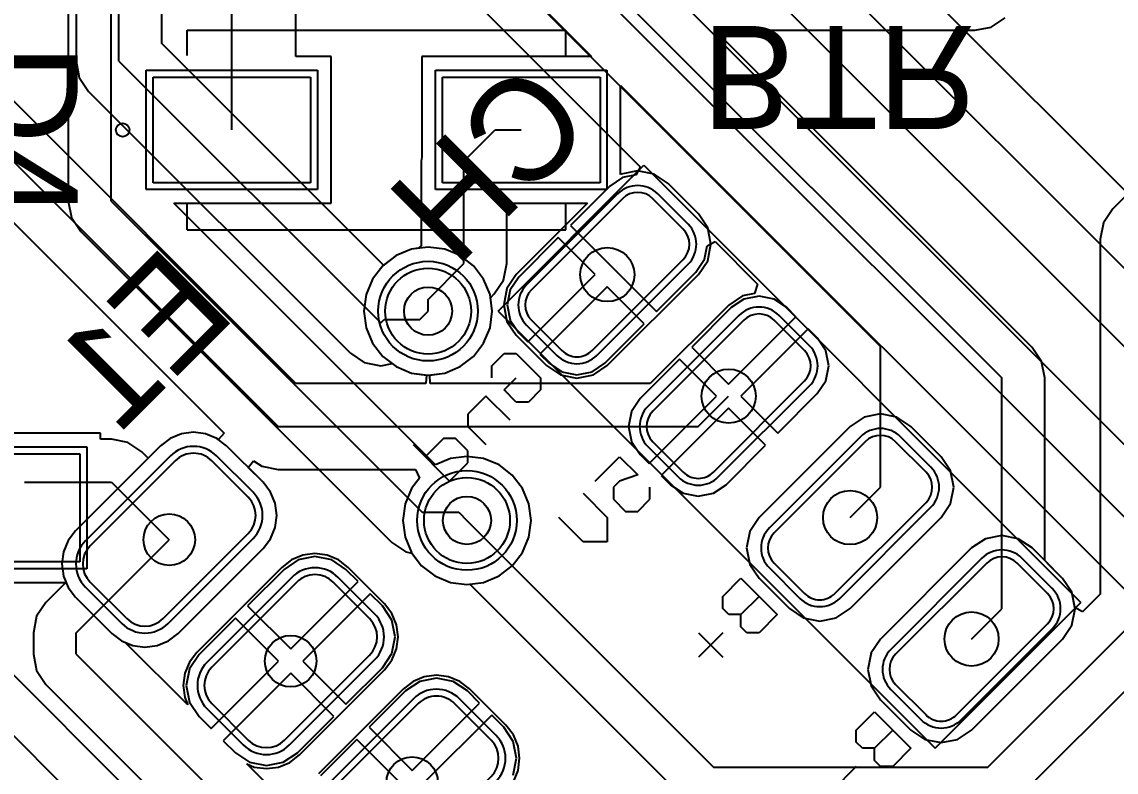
# Model space of a CAD drawing. Header units: millimetres. Extents: x 0 to 2.36, y 0 to 2.36.
# Drawn here: x 0.353 to 0.991, y 0.446 to 0.883 of the extents above; entities that cross this region are included whole.
import ezdxf

# ---------------------------------------------------------------- set-up
doc = ezdxf.new("R2010")
doc.units = ezdxf.units.MM
doc.header["$MEASUREMENT"] = 0
for name, color, linetype in [('BottomLayer', 5, 'Continuous'), ('BottomOverlay', 54, 'Continuous'), ('BottomSolder', 6, 'Continuous'), ('MultiLayer', 9, 'Continuous'), ('PadHoleLayer', 156, 'Continuous'), ('TopLayer', 1, 'Continuous'), ('TopOverlay', 2, 'Continuous'), ('TopPaste', 8, 'Continuous'), ('TopSolder', 216, 'Continuous'), ('ViaHoleLayer', 16, 'Continuous')]:
    doc.layers.add(name, color=color, linetype=linetype)

# ---------------------------------------------------------------- blocks, each defined once
blk = doc.blocks.new('___4_______B_10')
at = {"layer": 'BottomLayer'}
for p, q in [((0.015, 0.05), (-0.015, 0.05)), ((0.115, 0.05), (0.085, 0.05)), ((0.215, 0.05), (0.185, 0.05)), ((0.315, 0.05), (0.285, 0.05)), ((-0.03, 0.035), (-0.03, -0.035)), ((0.03, -0.035), (0.03, 0.035)), ((0.07, 0.035), (0.07, -0.035)), ((0.13, -0.035), (0.13, 0.035)), ((0.17, 0.035), (0.17, -0.035)), ((0.23, -0.035), (0.23, 0.035)), ((0.27, 0.035), (0.27, -0.035)), ((0.33, -0.035), (0.33, 0.035)), ((-0.015, -0.05), (0.015, -0.05)), ((0.085, -0.05), (0.115, -0.05)), ((0.185, -0.05), (0.215, -0.05)), ((0.285, -0.05), (0.315, -0.05))]:
    blk.add_line(p, q, dxfattribs=at)
for centre, start, end in [((-0.015, 0.035), 90, 180), ((0.015, 0.035), 0, 90), ((0.085, 0.035), 90, 180), ((0.115, 0.035), 0, 90), ((0.185, 0.035), 90, 180), ((0.215, 0.035), 0, 90), ((0.285, 0.035), 90, 180), ((0.315, 0.035), 0, 90), ((-0.015, -0.035), 180, 270), ((0.015, -0.035), 270, 0), ((0.085, -0.035), 180, 270), ((0.115, -0.035), 270, 0), ((0.185, -0.035), 180, 270), ((0.215, -0.035), 270, 0), ((0.285, -0.035), 180, 270), ((0.315, -0.035), 270, 0)]:
    blk.add_arc(centre, 0.015, start, end, dxfattribs=at)
at = {"layer": 'BottomSolder'}
for p, q in [((0.015, 0.054), (-0.015, 0.054)), ((0.115, 0.054), (0.085, 0.054)), ((0.215, 0.054), (0.185, 0.054)), ((0.315, 0.054), (0.285, 0.054)), ((-0.034, 0.035), (-0.034, -0.035)), ((0.034, -0.035), (0.034, 0.035)), ((0.066, 0.035), (0.066, -0.035)), ((0.134, -0.035), (0.134, 0.035)), ((0.166, 0.035), (0.166, -0.035)), ((0.234, -0.035), (0.234, 0.035)), ((0.266, 0.035), (0.266, -0.035)), ((0.334, -0.035), (0.334, 0.035)), ((-0.015, -0.054), (0.015, -0.054)), ((0.085, -0.054), (0.115, -0.054)), ((0.185, -0.054), (0.215, -0.054)), ((0.285, -0.054), (0.315, -0.054))]:
    blk.add_line(p, q, dxfattribs=at)
for centre, start, end in [((-0.015, 0.035), 90, 180), ((0.015, 0.035), 0, 90), ((0.085, 0.035), 90, 180), ((0.115, 0.035), 0, 90), ((0.185, 0.035), 90, 180), ((0.215, 0.035), 0, 90), ((0.285, 0.035), 90, 180), ((0.315, 0.035), 0, 90), ((-0.015, -0.035), 180, 270), ((0.015, -0.035), 270, 0), ((0.085, -0.035), 180, 270), ((0.115, -0.035), 270, 0), ((0.185, -0.035), 180, 270), ((0.215, -0.035), 270, 0), ((0.285, -0.035), 180, 270), ((0.315, -0.035), 270, 0)]:
    blk.add_arc(centre, 0.019, start, end, dxfattribs=at)
at = {"layer": 'MultiLayer'}
for p, q in [((0.015, 0.05), (-0.015, 0.05)), ((0.115, 0.05), (0.085, 0.05)), ((0.215, 0.05), (0.185, 0.05)), ((0.315, 0.05), (0.285, 0.05)), ((-0.03, 0.035), (-0.03, -0.035)), ((0.03, -0.035), (0.03, 0.035)), ((0.07, 0.035), (0.07, -0.035)), ((0.13, -0.035), (0.13, 0.035)), ((0.17, 0.035), (0.17, -0.035)), ((0.23, -0.035), (0.23, 0.035)), ((0.27, 0.035), (0.27, -0.035)), ((0.33, -0.035), (0.33, 0.035)), ((-0.015, -0.05), (0.015, -0.05)), ((0.085, -0.05), (0.115, -0.05)), ((0.185, -0.05), (0.215, -0.05)), ((0.285, -0.05), (0.315, -0.05))]:
    blk.add_line(p, q, dxfattribs=at)
for centre, start, end in [((-0.015, 0.035), 90, 180), ((0.015, 0.035), 0, 90), ((0.085, 0.035), 90, 180), ((0.115, 0.035), 0, 90), ((0.185, 0.035), 90, 180), ((0.215, 0.035), 0, 90), ((0.285, 0.035), 90, 180), ((0.315, 0.035), 0, 90), ((-0.015, -0.035), 180, 270), ((0.015, -0.035), 270, 0), ((0.085, -0.035), 180, 270), ((0.115, -0.035), 270, 0), ((0.185, -0.035), 180, 270), ((0.215, -0.035), 270, 0), ((0.285, -0.035), 180, 270), ((0.315, -0.035), 270, 0)]:
    blk.add_arc(centre, 0.015, start, end, dxfattribs=at)
at = {"layer": 'PadHoleLayer'}
for centre in [(0, 0), (0.1, 0), (0.2, 0), (0.3, 0)]:
    blk.add_circle(centre, 0.015, dxfattribs=at)
at = {"layer": 'TopLayer'}
for p, q in [((0.015, 0.05), (-0.015, 0.05)), ((0.115, 0.05), (0.085, 0.05)), ((0.215, 0.05), (0.185, 0.05)), ((0.315, 0.05), (0.285, 0.05)), ((-0.03, 0.035), (-0.03, -0.035)), ((0.03, -0.035), (0.03, 0.035)), ((0.07, 0.035), (0.07, -0.035)), ((0.13, -0.035), (0.13, 0.035)), ((0.17, 0.035), (0.17, -0.035)), ((0.23, -0.035), (0.23, 0.035)), ((0.27, 0.035), (0.27, -0.035)), ((0.33, -0.035), (0.33, 0.035)), ((-0.015, -0.05), (0.015, -0.05)), ((0.085, -0.05), (0.115, -0.05)), ((0.185, -0.05), (0.215, -0.05)), ((0.285, -0.05), (0.315, -0.05))]:
    blk.add_line(p, q, dxfattribs=at)
for centre, start, end in [((-0.015, 0.035), 90, 180), ((0.015, 0.035), 0, 90), ((0.085, 0.035), 90, 180), ((0.115, 0.035), 0, 90), ((0.185, 0.035), 90, 180), ((0.215, 0.035), 0, 90), ((0.285, 0.035), 90, 180), ((0.315, 0.035), 0, 90), ((-0.015, -0.035), 180, 270), ((0.015, -0.035), 270, 0), ((0.085, -0.035), 180, 270), ((0.115, -0.035), 270, 0), ((0.185, -0.035), 180, 270), ((0.215, -0.035), 270, 0), ((0.285, -0.035), 180, 270), ((0.315, -0.035), 270, 0)]:
    blk.add_arc(centre, 0.015, start, end, dxfattribs=at)
at = {"layer": 'TopSolder'}
for p, q in [((0.015, 0.054), (-0.015, 0.054)), ((0.115, 0.054), (0.085, 0.054)), ((0.215, 0.054), (0.185, 0.054)), ((0.315, 0.054), (0.285, 0.054)), ((-0.034, 0.035), (-0.034, -0.035)), ((0.034, -0.035), (0.034, 0.035)), ((0.066, 0.035), (0.066, -0.035)), ((0.134, -0.035), (0.134, 0.035)), ((0.166, 0.035), (0.166, -0.035)), ((0.234, -0.035), (0.234, 0.035)), ((0.266, 0.035), (0.266, -0.035)), ((0.334, -0.035), (0.334, 0.035)), ((-0.015, -0.054), (0.015, -0.054)), ((0.085, -0.054), (0.115, -0.054)), ((0.185, -0.054), (0.215, -0.054)), ((0.285, -0.054), (0.315, -0.054))]:
    blk.add_line(p, q, dxfattribs=at)
for centre, start, end in [((-0.015, 0.035), 90, 180), ((0.015, 0.035), 0, 90), ((0.085, 0.035), 90, 180), ((0.115, 0.035), 0, 90), ((0.185, 0.035), 90, 180), ((0.215, 0.035), 0, 90), ((0.285, 0.035), 90, 180), ((0.315, 0.035), 0, 90), ((-0.015, -0.035), 180, 270), ((0.015, -0.035), 270, 0), ((0.085, -0.035), 180, 270), ((0.115, -0.035), 270, 0), ((0.185, -0.035), 180, 270), ((0.215, -0.035), 270, 0), ((0.285, -0.035), 180, 270), ((0.315, -0.035), 270, 0)]:
    blk.add_arc(centre, 0.019, start, end, dxfattribs=at)
blk = doc.blocks.new('1206_17')
at = {"layer": 'TopLayer'}
for p, q in [((-0.09724, -0.0315), (-0.09724, 0.0315)), ((-0.09724, 0.0315), (-0.0374, 0.0315)), ((-0.0374, 0.0315), (-0.0374, -0.0315)), ((0.0374, -0.0315), (0.0374, 0.0315)), ((0.0374, 0.0315), (0.09724, 0.0315)), ((0.09724, 0.0315), (0.09724, -0.0315)), ((-0.0374, -0.0315), (-0.09724, -0.0315)), ((0.09724, -0.0315), (0.0374, -0.0315))]:
    blk.add_line(p, q, dxfattribs=at)
at = {"layer": 'TopOverlay'}
for p, q in [((0.025, 0.035), (-0.025, 0.035)), ((0.025, -0.035), (-0.025, -0.035))]:
    blk.add_line(p, q, dxfattribs=at)
at = {"layer": 'TopPaste'}
for p, q in [((-0.09724, -0.0315), (-0.09724, 0.0315)), ((-0.09724, 0.0315), (-0.0374, 0.0315)), ((-0.0374, 0.0315), (-0.0374, -0.0315)), ((0.0374, -0.0315), (0.0374, 0.0315)), ((0.0374, 0.0315), (0.09724, 0.0315)), ((0.09724, 0.0315), (0.09724, -0.0315)), ((-0.0374, -0.0315), (-0.09724, -0.0315)), ((0.09724, -0.0315), (0.0374, -0.0315))]:
    blk.add_line(p, q, dxfattribs=at)
at = {"layer": 'TopSolder'}
for p, q in [((-0.10124, -0.0355), (-0.10124, 0.0355)), ((-0.10124, 0.0355), (-0.0334, 0.0355)), ((-0.0334, 0.0355), (-0.0334, -0.0355)), ((0.0334, -0.0355), (0.0334, 0.0355)), ((0.0334, 0.0355), (0.10124, 0.0355)), ((0.10124, 0.0355), (0.10124, -0.0355)), ((-0.0334, -0.0355), (-0.10124, -0.0355)), ((0.10124, -0.0355), (0.0334, -0.0355))]:
    blk.add_line(p, q, dxfattribs=at)
blk = doc.blocks.new('1S_C_______B_19')
at = {"layer": 'BottomLayer'}
for p, q in [((-0.59242, 0.025), (-0.66742, 0.025)), ((-0.67992, 0.0125), (-0.67992, -0.0125)), ((-0.57992, -0.0125), (-0.57992, 0.0125)), ((-0.66742, -0.025), (-0.59242, -0.025)), ((-0.59242, -0.075), (-0.66742, -0.075)), ((-0.67992, -0.0875), (-0.67992, -0.1125)), ((-0.57992, -0.1125), (-0.57992, -0.0875)), ((-0.66742, -0.125), (-0.59242, -0.125)), ((-0.59242, -0.175), (-0.66742, -0.175)), ((-0.67992, -0.1875), (-0.67992, -0.2125)), ((-0.57992, -0.2125), (-0.57992, -0.1875)), ((-0.66742, -0.225), (-0.59242, -0.225)), ((-0.5925, -0.275), (-0.6675, -0.275)), ((-0.68, -0.2875), (-0.68, -0.3125)), ((-0.58, -0.3125), (-0.58, -0.2875)), ((-0.6675, -0.325), (-0.5925, -0.325))]:
    blk.add_line(p, q, dxfattribs=at)
for centre, start, end in [((-0.66742, 0.0125), 90, 180), ((-0.59242, 0.0125), 0, 90), ((-0.66742, -0.0125), 180, 270), ((-0.59242, -0.0125), 270, 0), ((-0.66742, -0.0875), 90, 180), ((-0.59242, -0.0875), 0, 90), ((-0.66742, -0.1125), 180, 270), ((-0.59242, -0.1125), 270, 0), ((-0.66742, -0.1875), 90, 180), ((-0.59242, -0.1875), 0, 90), ((-0.66742, -0.2125), 180, 270), ((-0.59242, -0.2125), 270, 0), ((-0.6675, -0.2875), 90, 180), ((-0.5925, -0.2875), 0, 90), ((-0.6675, -0.3125), 180, 270), ((-0.5925, -0.3125), 270, 0)]:
    blk.add_arc(centre, 0.0125, start, end, dxfattribs=at)
at = {"layer": 'BottomOverlay'}
for p, q in [((-0.69, -0.33), (-0.69, 0.03)), ((-0.57, 0.03), (-0.69, 0.03)), ((-0.57, -0.33), (-0.57, 0.03)), ((-0.56, -0.00999), (-0.56, 0.02)), ((-0.56, 0.02), (-0.545, 0.02)), ((-0.545, 0.02), (-0.54001, 0.015)), ((-0.54001, 0.015), (-0.54001, 0.01)), ((-0.54001, 0.01), (-0.545, 0.005)), ((-0.545, 0.005), (-0.56, 0.005)), ((-0.56, 0.005), (-0.545, 0.005)), ((-0.545, 0.005), (-0.54001, 0.00001)), ((-0.54001, 0.00001), (-0.54001, -0.00499)), ((-0.53001, 0.005), (-0.51002, 0.005)), ((-0.54001, -0.00499), (-0.545, -0.00999)), ((-0.545, -0.00999), (-0.56, -0.00999)), ((-0.56, -0.11999), (-0.56, -0.09)), ((-0.56, -0.09), (-0.545, -0.09)), ((-0.545, -0.09), (-0.54001, -0.095)), ((-0.54001, -0.095), (-0.54001, -0.1)), ((-0.52001, -0.11499), (-0.52001, -0.095)), ((-0.54001, -0.1), (-0.545, -0.105)), ((-0.545, -0.105), (-0.56, -0.105)), ((-0.56, -0.105), (-0.545, -0.105)), ((-0.545, -0.105), (-0.54001, -0.10999)), ((-0.53001, -0.105), (-0.51002, -0.105)), ((-0.54001, -0.10999), (-0.54001, -0.11499)), ((-0.545, -0.11999), (-0.56, -0.11999)), ((-0.54001, -0.11499), (-0.545, -0.11999)), ((-0.555, -0.19), (-0.56, -0.195)), ((-0.545, -0.19), (-0.555, -0.19)), ((-0.54001, -0.195), (-0.545, -0.19)), ((-0.53001, -0.2), (-0.52001, -0.19)), ((-0.52001, -0.19), (-0.51002, -0.2)), ((-0.54001, -0.205), (-0.54001, -0.195)), ((-0.53001, -0.21999), (-0.53001, -0.2)), ((-0.51002, -0.2), (-0.51002, -0.21999)), ((-0.56, -0.21999), (-0.56, -0.205)), ((-0.56, -0.205), (-0.55, -0.20999)), ((-0.55, -0.20999), (-0.545, -0.20999)), ((-0.545, -0.20999), (-0.54001, -0.205)), ((-0.54001, -0.21999), (-0.56, -0.21999)), ((-0.56, -0.285), (-0.555, -0.28)), ((-0.555, -0.28), (-0.545, -0.28)), ((-0.545, -0.28), (-0.54001, -0.285)), ((-0.53001, -0.28), (-0.53001, -0.29999)), ((-0.51002, -0.295), (-0.51002, -0.28)), ((-0.49502, -0.28), (-0.50002, -0.285)), ((-0.48003, -0.28), (-0.49502, -0.28)), ((-0.48003, -0.30999), (-0.48003, -0.28)), ((-0.56, -0.30499), (-0.56, -0.285)), ((-0.54001, -0.285), (-0.54001, -0.295)), ((-0.50002, -0.285), (-0.50002, -0.295)), ((-0.54001, -0.295), (-0.55, -0.295)), ((-0.51501, -0.29999), (-0.51002, -0.295)), ((-0.50002, -0.295), (-0.49502, -0.29999)), ((-0.555, -0.30999), (-0.56, -0.30499)), ((-0.54001, -0.30499), (-0.545, -0.30999)), ((-0.53001, -0.29999), (-0.51501, -0.29999)), ((-0.49502, -0.29999), (-0.48003, -0.29999)), ((-0.545, -0.30999), (-0.555, -0.30999)), ((-0.57, -0.33), (-0.69, -0.33))]:
    blk.add_line(p, q, dxfattribs=at)
at = {"layer": 'BottomSolder'}
for p, q in [((-0.59242, 0.029), (-0.66742, 0.029)), ((-0.68392, 0.0125), (-0.68392, -0.0125)), ((-0.57592, -0.0125), (-0.57592, 0.0125)), ((-0.66742, -0.029), (-0.59242, -0.029)), ((-0.59242, -0.071), (-0.66742, -0.071)), ((-0.68392, -0.0875), (-0.68392, -0.1125)), ((-0.57592, -0.1125), (-0.57592, -0.0875)), ((-0.66742, -0.129), (-0.59242, -0.129)), ((-0.59242, -0.171), (-0.66742, -0.171)), ((-0.68392, -0.1875), (-0.68392, -0.2125)), ((-0.57592, -0.2125), (-0.57592, -0.1875)), ((-0.66742, -0.229), (-0.59242, -0.229)), ((-0.5925, -0.271), (-0.6675, -0.271)), ((-0.684, -0.2875), (-0.684, -0.3125)), ((-0.576, -0.3125), (-0.576, -0.2875)), ((-0.6675, -0.329), (-0.5925, -0.329))]:
    blk.add_line(p, q, dxfattribs=at)
for centre, start, end in [((-0.66742, 0.0125), 90, 180), ((-0.59242, 0.0125), 0, 90), ((-0.66742, -0.0125), 180, 270), ((-0.59242, -0.0125), 270, 0), ((-0.66742, -0.0875), 90, 180), ((-0.59242, -0.0875), 0, 90), ((-0.66742, -0.1125), 180, 270), ((-0.59242, -0.1125), 270, 0), ((-0.66742, -0.1875), 90, 180), ((-0.59242, -0.1875), 0, 90), ((-0.66742, -0.2125), 180, 270), ((-0.59242, -0.2125), 270, 0), ((-0.6675, -0.2875), 90, 180), ((-0.5925, -0.2875), 0, 90), ((-0.6675, -0.3125), 180, 270), ((-0.5925, -0.3125), 270, 0)]:
    blk.add_arc(centre, 0.0165, start, end, dxfattribs=at)
at = {"layer": 'MultiLayer'}
for p, q in [((-0.59242, 0.025), (-0.66742, 0.025)), ((-0.67992, 0.0125), (-0.67992, -0.0125)), ((-0.57992, -0.0125), (-0.57992, 0.0125)), ((-0.66742, -0.025), (-0.59242, -0.025)), ((-0.59242, -0.075), (-0.66742, -0.075)), ((-0.67992, -0.0875), (-0.67992, -0.1125)), ((-0.57992, -0.1125), (-0.57992, -0.0875)), ((-0.66742, -0.125), (-0.59242, -0.125)), ((-0.59242, -0.175), (-0.66742, -0.175)), ((-0.67992, -0.1875), (-0.67992, -0.2125)), ((-0.57992, -0.2125), (-0.57992, -0.1875)), ((-0.66742, -0.225), (-0.59242, -0.225)), ((-0.5925, -0.275), (-0.6675, -0.275)), ((-0.68, -0.2875), (-0.68, -0.3125)), ((-0.58, -0.3125), (-0.58, -0.2875)), ((-0.6675, -0.325), (-0.5925, -0.325))]:
    blk.add_line(p, q, dxfattribs=at)
for centre, start, end in [((-0.66742, 0.0125), 90, 180), ((-0.59242, 0.0125), 0, 90), ((-0.66742, -0.0125), 180, 270), ((-0.59242, -0.0125), 270, 0), ((-0.66742, -0.0875), 90, 180), ((-0.59242, -0.0875), 0, 90), ((-0.66742, -0.1125), 180, 270), ((-0.59242, -0.1125), 270, 0), ((-0.66742, -0.1875), 90, 180), ((-0.59242, -0.1875), 0, 90), ((-0.66742, -0.2125), 180, 270), ((-0.59242, -0.2125), 270, 0), ((-0.6675, -0.2875), 90, 180), ((-0.5925, -0.2875), 0, 90), ((-0.6675, -0.3125), 180, 270), ((-0.5925, -0.3125), 270, 0)]:
    blk.add_arc(centre, 0.0125, start, end, dxfattribs=at)
at = {"layer": 'PadHoleLayer'}
for centre in [(-0.62992, 0), (-0.62992, -0.1), (-0.62992, -0.2), (-0.63, -0.3)]:
    blk.add_circle(centre, 0.01575, dxfattribs=at)
at = {"layer": 'TopLayer'}
for p, q in [((-0.59242, 0.025), (-0.66742, 0.025)), ((-0.67992, 0.0125), (-0.67992, -0.0125)), ((-0.57992, -0.0125), (-0.57992, 0.0125)), ((-0.66742, -0.025), (-0.59242, -0.025)), ((-0.59242, -0.075), (-0.66742, -0.075)), ((-0.67992, -0.0875), (-0.67992, -0.1125)), ((-0.57992, -0.1125), (-0.57992, -0.0875)), ((-0.66742, -0.125), (-0.59242, -0.125)), ((-0.59242, -0.175), (-0.66742, -0.175)), ((-0.67992, -0.1875), (-0.67992, -0.2125)), ((-0.57992, -0.2125), (-0.57992, -0.1875)), ((-0.66742, -0.225), (-0.59242, -0.225)), ((-0.5925, -0.275), (-0.6675, -0.275)), ((-0.68, -0.2875), (-0.68, -0.3125)), ((-0.58, -0.3125), (-0.58, -0.2875)), ((-0.6675, -0.325), (-0.5925, -0.325))]:
    blk.add_line(p, q, dxfattribs=at)
for centre, start, end in [((-0.66742, 0.0125), 90, 180), ((-0.59242, 0.0125), 0, 90), ((-0.66742, -0.0125), 180, 270), ((-0.59242, -0.0125), 270, 0), ((-0.66742, -0.0875), 90, 180), ((-0.59242, -0.0875), 0, 90), ((-0.66742, -0.1125), 180, 270), ((-0.59242, -0.1125), 270, 0), ((-0.66742, -0.1875), 90, 180), ((-0.59242, -0.1875), 0, 90), ((-0.66742, -0.2125), 180, 270), ((-0.59242, -0.2125), 270, 0), ((-0.6675, -0.2875), 90, 180), ((-0.5925, -0.2875), 0, 90), ((-0.6675, -0.3125), 180, 270), ((-0.5925, -0.3125), 270, 0)]:
    blk.add_arc(centre, 0.0125, start, end, dxfattribs=at)
at = {"layer": 'TopSolder'}
for p, q in [((-0.59242, 0.029), (-0.66742, 0.029)), ((-0.68392, 0.0125), (-0.68392, -0.0125)), ((-0.57592, -0.0125), (-0.57592, 0.0125)), ((-0.66742, -0.029), (-0.59242, -0.029)), ((-0.59242, -0.071), (-0.66742, -0.071)), ((-0.68392, -0.0875), (-0.68392, -0.1125)), ((-0.57592, -0.1125), (-0.57592, -0.0875)), ((-0.66742, -0.129), (-0.59242, -0.129)), ((-0.59242, -0.171), (-0.66742, -0.171)), ((-0.68392, -0.1875), (-0.68392, -0.2125)), ((-0.57592, -0.2125), (-0.57592, -0.1875)), ((-0.66742, -0.229), (-0.59242, -0.229)), ((-0.5925, -0.271), (-0.6675, -0.271)), ((-0.684, -0.2875), (-0.684, -0.3125)), ((-0.576, -0.3125), (-0.576, -0.2875)), ((-0.6675, -0.329), (-0.5925, -0.329))]:
    blk.add_line(p, q, dxfattribs=at)
for centre, start, end in [((-0.66742, 0.0125), 90, 180), ((-0.59242, 0.0125), 0, 90), ((-0.66742, -0.0125), 180, 270), ((-0.59242, -0.0125), 270, 0), ((-0.66742, -0.0875), 90, 180), ((-0.59242, -0.0875), 0, 90), ((-0.66742, -0.1125), 180, 270), ((-0.59242, -0.1125), 270, 0), ((-0.66742, -0.1875), 90, 180), ((-0.59242, -0.1875), 0, 90), ((-0.66742, -0.2125), 180, 270), ((-0.59242, -0.2125), 270, 0), ((-0.6675, -0.2875), 90, 180), ((-0.5925, -0.2875), 0, 90), ((-0.6675, -0.3125), 180, 270), ((-0.5925, -0.3125), 270, 0)]:
    blk.add_arc(centre, 0.0165, start, end, dxfattribs=at)
blk = doc.blocks.new('1N4007_33')
at = {"layer": 'TopLayer'}
for p, q in [((-0.03071, 0.03839), (-0.03071, 0.13012)), ((-0.03071, 0.13012), (0.03071, 0.13012)), ((0.03071, 0.13012), (0.03071, 0.03839)), ((0.03071, 0.03839), (-0.03071, 0.03839)), ((-0.03071, -0.13012), (-0.03071, -0.03839)), ((-0.03071, -0.03839), (0.03071, -0.03839)), ((0.03071, -0.03839), (0.03071, -0.13012)), ((0.03071, -0.13012), (-0.03071, -0.13012))]:
    blk.add_line(p, q, dxfattribs=at)
at = {"layer": 'TopOverlay'}
for p, q in [((-0.04331, 0.11024), (-0.05807, 0.11024)), ((-0.05807, -0.11024), (-0.05807, 0.11024)), ((0.05807, 0.11024), (0.04331, 0.11024)), ((0.05807, -0.11024), (0.05807, 0.11024)), ((-0.04331, -0.11024), (-0.05807, -0.11024)), ((0.05807, -0.11024), (0.04331, -0.11024))]:
    blk.add_line(p, q, dxfattribs=at)
blk.add_circle((0, -0.14783), 0.00394, dxfattribs=at)
at = {"layer": 'TopPaste'}
for p, q in [((-0.03071, 0.03839), (-0.03071, 0.13012)), ((-0.03071, 0.13012), (0.03071, 0.13012)), ((0.03071, 0.13012), (0.03071, 0.03839)), ((0.03071, 0.03839), (-0.03071, 0.03839)), ((-0.03071, -0.13012), (-0.03071, -0.03839)), ((-0.03071, -0.03839), (0.03071, -0.03839)), ((0.03071, -0.03839), (0.03071, -0.13012)), ((0.03071, -0.13012), (-0.03071, -0.13012))]:
    blk.add_line(p, q, dxfattribs=at)
at = {"layer": 'TopSolder'}
for p, q in [((-0.03471, 0.03439), (-0.03471, 0.13412)), ((-0.03471, 0.13412), (0.03471, 0.13412)), ((0.03471, 0.13412), (0.03471, 0.03439)), ((0.03471, 0.03439), (-0.03471, 0.03439)), ((-0.03471, -0.13412), (-0.03471, -0.03439)), ((-0.03471, -0.03439), (0.03471, -0.03439)), ((0.03471, -0.03439), (0.03471, -0.13412)), ((0.03471, -0.13412), (-0.03471, -0.13412))]:
    blk.add_line(p, q, dxfattribs=at)

msp = doc.modelspace()

# ---------------------------------------------------------------- linework, layer by layer
at = {"layer": 'BottomLayer'}
for p, q in [((0.38502, 1.532), (0.38502, 0.86)), ((0.41, 0.86), (0.41, 1.532)), ((0.43498, 0.87035), (0.43498, 1.36234)), ((0.643, 0.95667), (0.9241, 0.67558)), ((0.5975, 0.94985), (0.85339, 0.69396)), ((0.57984, 0.93218), (0.71355, 0.79847)), ((0.24, 0.91), (0.50268, 0.64732)), ((0.51302, 0.6723), (0.27709, 0.90824)), ((0.9083, 0.87802), (0.91786, 0.87992)), ((0.91786, 0.87992), (0.92596, 0.88534)), ((0.24176, 0.87291), (0.47118, 0.64349)), ((0.7616, 0.8734), (0.76351, 0.87802)), ((0.94176, 0.69324), (0.7616, 0.8734)), ((0.76351, 0.87802), (0.9083, 0.87802)), ((0.56408, 0.74125), (0.43498, 0.87035)), ((1.07677, 0.8621), (0.98867, 0.774)), ((0.38502, 0.86), (0.38692, 0.85044)), ((0.41, 0.86), (0.56239, 0.70761)), ((0.38692, 0.85044), (0.39234, 0.84234)), ((0.39234, 0.84234), (0.54473, 0.68994)), ((0.71355, 0.79847), (0.71108, 0.79387)), ((0.70324, 0.79232), (0.6958, 0.78734)), ((0.71108, 0.79387), (0.70324, 0.79232)), ((0.6958, 0.78734), (0.67282, 0.76436)), ((0.98867, 0.774), (0.98325, 0.76589)), ((0.98325, 0.76589), (0.98135, 0.75633)), ((0.67282, 0.76436), (0.69788, 0.7393)), ((0.59, 0.75182), (0.58034, 0.75055)), ((0.59966, 0.75055), (0.59, 0.75182)), ((0.66575, 0.75729), (0.64277, 0.73431)), ((0.68727, 0.73577), (0.66575, 0.75729)), ((0.75089, 0.74467), (0.75245, 0.7525)), ((0.75245, 0.7525), (0.75705, 0.75497)), ((0.75705, 0.75497), (0.7818, 0.73022)), ((0.98135, 0.75633), (0.98135, 0.54968)), ((0.57134, 0.74682), (0.56408, 0.74125)), ((0.58034, 0.75055), (0.57134, 0.74682)), ((0.60866, 0.74682), (0.59966, 0.75055)), ((0.61639, 0.74089), (0.60866, 0.74682)), ((0.62232, 0.73316), (0.61639, 0.74089)), ((0.69788, 0.7393), (0.72294, 0.71424)), ((0.74592, 0.73722), (0.75089, 0.74467)), ((0.62605, 0.72416), (0.62232, 0.73316)), ((0.64277, 0.73431), (0.6378, 0.72687)), ((0.64807, 0.69656), (0.68727, 0.73577)), ((0.72294, 0.71424), (0.74592, 0.73722)), ((0.6378, 0.72687), (0.63605, 0.71809)), ((0.69435, 0.7287), (0.65514, 0.68949)), ((0.71587, 0.70717), (0.69435, 0.7287)), ((0.7818, 0.73022), (0.78012, 0.72483)), ((0.62732, 0.7145), (0.62605, 0.72416)), ((0.77312, 0.72343), (0.76501, 0.71802)), ((0.78012, 0.72483), (0.77312, 0.72343)), ((0.58522, 0.70972), (0.59, 0.7145)), ((0.62605, 0.70484), (0.62732, 0.7145)), ((0.63605, 0.71809), (0.6378, 0.70931)), ((0.76501, 0.71802), (0.7193, 0.6723)), ((0.56239, 0.70761), (0.56451, 0.70972)), ((0.56451, 0.70972), (0.58522, 0.70972)), ((0.6378, 0.70931), (0.64277, 0.70187)), ((0.62232, 0.69584), (0.62605, 0.70484)), ((0.64277, 0.70187), (0.64807, 0.69656)), ((0.69289, 0.68419), (0.71587, 0.70717)), ((0.61639, 0.68811), (0.62232, 0.69584)), ((0.54473, 0.68994), (0.55284, 0.68453)), ((0.60866, 0.68218), (0.61639, 0.68811)), ((0.65514, 0.68949), (0.66045, 0.68419)), ((0.85339, 0.61197), (0.85339, 0.69396)), ((0.94718, 0.68513), (0.94176, 0.69324)), ((0.55284, 0.68453), (0.56239, 0.68263)), ((0.56239, 0.68263), (0.56904, 0.68395)), ((0.56904, 0.68395), (0.57134, 0.68218)), ((0.57134, 0.68218), (0.58034, 0.67845)), ((0.59966, 0.67845), (0.60866, 0.68218)), ((0.66045, 0.68419), (0.66789, 0.67922)), ((0.68545, 0.67922), (0.69289, 0.68419)), ((0.94908, 0.67558), (0.94718, 0.68513)), ((0.58034, 0.67845), (0.58618, 0.67768)), ((0.58618, 0.67768), (0.58908, 0.6773)), ((0.58908, 0.6773), (0.58875, 0.6723)), ((0.59092, 0.6773), (0.59382, 0.67768)), ((0.59125, 0.6723), (0.59092, 0.6773)), ((0.59382, 0.67768), (0.59966, 0.67845)), ((0.66789, 0.67922), (0.67667, 0.67747)), ((0.67667, 0.67747), (0.68545, 0.67922)), ((0.9241, 0.54126), (0.9241, 0.67558)), ((0.94908, 0.56928), (0.94908, 0.67558)), ((0.58875, 0.6723), (0.51302, 0.6723)), ((0.7193, 0.6723), (0.59125, 0.6723)), ((0.74732, 0.64732), (0.765, 0.665)), ((0.45343, 0.64401), (0.44638, 0.64308)), ((0.46048, 0.64308), (0.45343, 0.64401)), ((0.47118, 0.64349), (0.46788, 0.63973)), ((0.50268, 0.64732), (0.74732, 0.64732)), ((0.43981, 0.64036), (0.43417, 0.63603)), ((0.44638, 0.64308), (0.43981, 0.64036)), ((0.46705, 0.64036), (0.46048, 0.64308)), ((0.46788, 0.63973), (0.46705, 0.64036)), ((0.43417, 0.63603), (0.38468, 0.58654)), ((0.4852, 0.62352), (0.48839, 0.6274)), ((0.48839, 0.6274), (0.49312, 0.62424)), ((0.4939, 0.61482), (0.4852, 0.62352)), ((0.49312, 0.62424), (0.50268, 0.62234)), ((0.50268, 0.62234), (0.58276, 0.62234)), ((0.58276, 0.62234), (0.58495, 0.61734)), ((0.49823, 0.60918), (0.4939, 0.61482)), ((0.58495, 0.61734), (0.58031, 0.61129)), ((0.83571, 0.59429), (0.85339, 0.61197)), ((0.50095, 0.60261), (0.49823, 0.60918)), ((0.58031, 0.61129), (0.57658, 0.60229)), ((0.50188, 0.59556), (0.50095, 0.60261)), ((0.57658, 0.60229), (0.57531, 0.59263)), ((0.50095, 0.58852), (0.50188, 0.59556)), ((0.57531, 0.59263), (0.57658, 0.58297)), ((0.61263, 0.59263), (0.75626, 0.449)), ((0.38468, 0.58654), (0.38035, 0.5809)), ((0.49823, 0.58195), (0.50095, 0.58852)), ((0.38035, 0.5809), (0.37763, 0.57433)), ((0.4939, 0.57631), (0.49823, 0.58195)), ((0.57658, 0.58297), (0.58031, 0.57397)), ((0.37763, 0.57433), (0.3767, 0.56728)), ((0.4444, 0.52681), (0.4939, 0.57631)), ((0.58031, 0.57397), (0.58624, 0.56624)), ((0.3767, 0.56728), (0.37763, 0.56023)), ((0.51439, 0.56962), (0.50612, 0.56409)), ((0.52414, 0.57156), (0.51439, 0.56962)), ((0.5339, 0.56962), (0.52414, 0.57156)), ((0.54217, 0.56409), (0.5339, 0.56962)), ((0.95944, 0.55892), (0.94908, 0.56928)), ((0.50612, 0.56409), (0.4849, 0.54288)), ((0.54924, 0.55702), (0.54217, 0.56409)), ((0.58624, 0.56624), (0.59397, 0.56031)), ((0.37763, 0.56023), (0.38035, 0.55366)), ((0.51, 0.51778), (0.54924, 0.55702)), ((0.59397, 0.56031), (0.60297, 0.55658)), ((0.60297, 0.55658), (0.61263, 0.55531)), ((0.61263, 0.55531), (0.61439, 0.55554)), ((0.61439, 0.55554), (0.73859, 0.43134)), ((0.96486, 0.55082), (0.95944, 0.55892)), ((0.38035, 0.55366), (0.38468, 0.54802)), ((0.38468, 0.54802), (0.40589, 0.52681)), ((0.55631, 0.54995), (0.51707, 0.51071)), ((0.56338, 0.54288), (0.55631, 0.54995)), ((0.96661, 0.54201), (0.96486, 0.55082)), ((0.98135, 0.54968), (0.9711, 0.53943)), ((0.4849, 0.54288), (0.51, 0.51778)), ((0.5689, 0.53461), (0.56338, 0.54288)), ((0.9711, 0.53943), (0.96661, 0.54201)), ((0.47783, 0.53581), (0.45662, 0.51459)), ((0.50293, 0.51071), (0.47783, 0.53581)), ((0.90642, 0.52358), (0.9241, 0.54126)), ((0.916, 0.449), (1.00633, 0.53933)), ((0.57085, 0.52485), (0.5689, 0.53461)), ((0.40589, 0.52681), (0.41153, 0.52248)), ((0.41153, 0.52248), (0.4181, 0.51976)), ((0.4322, 0.51976), (0.43876, 0.52248)), ((0.43876, 0.52248), (0.4444, 0.52681)), ((0.5689, 0.5151), (0.57085, 0.52485)), ((0.4181, 0.51976), (0.42515, 0.51883)), ((0.42515, 0.51883), (0.4322, 0.51976)), ((0.93366, 0.43134), (1.024, 0.52167)), ((0.45662, 0.51459), (0.4511, 0.50632)), ((0.46369, 0.47147), (0.50293, 0.51071)), ((0.51707, 0.51071), (0.54217, 0.48562)), ((0.56338, 0.50683), (0.5689, 0.5151)), ((0.4511, 0.50632), (0.44915, 0.49657)), ((0.51, 0.50364), (0.47076, 0.4644)), ((0.53509, 0.47854), (0.51, 0.50364)), ((0.54217, 0.48562), (0.56338, 0.50683)), ((0.5851, 0.4989), (0.57683, 0.49338)), ((0.59485, 0.50085), (0.5851, 0.4989)), ((0.60461, 0.4989), (0.59485, 0.50085)), ((0.61288, 0.49338), (0.60461, 0.4989)), ((0.44915, 0.49657), (0.4511, 0.48681)), ((0.57683, 0.49338), (0.55562, 0.47217)), ((0.61995, 0.48631), (0.61288, 0.49338)), ((0.4511, 0.48681), (0.45662, 0.47854)), ((0.58071, 0.44707), (0.61995, 0.48631)), ((0.45662, 0.47854), (0.46369, 0.47147)), ((0.51388, 0.45733), (0.53509, 0.47854)), ((0.62702, 0.47924), (0.58778, 0.44)), ((0.63409, 0.47217), (0.62702, 0.47924)), ((0.55562, 0.47217), (0.58071, 0.44707)), ((0.63962, 0.4639), (0.63409, 0.47217)), ((0.54854, 0.4651), (0.52733, 0.44388)), ((0.57364, 0.44), (0.54854, 0.4651)), ((0.47076, 0.4644), (0.47783, 0.45733)), ((0.64156, 0.45414), (0.63962, 0.4639)), ((0.47783, 0.45733), (0.4861, 0.45181)), ((0.50561, 0.45181), (0.51388, 0.45733)), ((0.63962, 0.44439), (0.64156, 0.45414)), ((0.4861, 0.45181), (0.49586, 0.44987)), ((0.49586, 0.44987), (0.50561, 0.45181)), ((0.75626, 0.449), (0.916, 0.449))]:
    msp.add_line(p, q, dxfattribs=at)
for centre in [(0.59, 0.7145), (0.61263, 0.59263)]:
    msp.add_circle(centre, 0.025, dxfattribs=at)
at = {"layer": 'BottomSolder'}
for centre in [(0.59, 0.7145), (0.61263, 0.59263)]:
    msp.add_circle(centre, 0.029, dxfattribs=at)
at = {"layer": 'TopLayer'}
for p, q in [((0.3804, 1.3727), (0.3804, 0.77862)), ((0.40538, 0.77862), (0.40538, 1.3727)), ((0.47575, 0.82), (0.47575, 0.98)), ((0.778, 0.95675), (1.06475, 0.67)), ((1.07811, 0.70228), (0.82239, 0.958)), ((0.51307, 0.86271), (0.51307, 0.93729)), ((1.07986, 0.55222), (0.69729, 0.93479)), ((0.75518, 0.93392), (1.04192, 0.64718)), ((0.66754, 0.92246), (1.12, 0.47)), ((0.6465, 0.90142), (0.68521, 0.86271)), ((0.53361, 0.86271), (0.51307, 0.86271)), ((0.53361, 0.77729), (0.53361, 0.86271)), ((0.68521, 0.86271), (0.58639, 0.86271)), ((0.58639, 0.86271), (0.58639, 0.8042)), ((0.70212, 0.79397), (0.70212, 0.8458)), ((0.70212, 0.8458), (1.07599, 0.47193)), ((0.61089, 0.80179), (0.62909, 0.82)), ((0.62909, 0.82), (0.64425, 0.82)), ((0.58639, 0.8042), (0.58591, 0.80179)), ((0.58591, 0.80179), (0.58591, 0.7525)), ((0.61089, 0.74215), (0.61089, 0.80179)), ((0.70246, 0.7942), (0.70212, 0.79397)), ((0.71202, 0.7961), (0.70246, 0.7942)), ((0.72158, 0.7942), (0.71202, 0.7961)), ((0.72969, 0.78879), (0.72158, 0.7942)), ((0.74736, 0.77111), (0.72969, 0.78879)), ((0.3804, 0.77862), (0.3823, 0.76906)), ((0.40538, 0.77862), (0.58659, 0.59741)), ((0.59426, 0.62507), (0.44204, 0.77729)), ((0.44204, 0.77729), (0.53361, 0.77729)), ((0.63587, 0.74215), (0.63587, 0.77729)), ((0.63587, 0.77729), (0.68287, 0.77729)), ((0.68287, 0.77729), (0.64133, 0.73575)), ((0.75278, 0.763), (0.74736, 0.77111)), ((0.3823, 0.76906), (0.38772, 0.76095)), ((0.38772, 0.76095), (0.56892, 0.57975)), ((0.75468, 0.75344), (0.75278, 0.763)), ((0.58591, 0.7525), (0.5845, 0.7511)), ((0.75278, 0.74388), (0.75468, 0.75344)), ((0.57134, 0.74682), (0.56361, 0.74089)), ((0.58034, 0.75055), (0.57134, 0.74682)), ((0.5845, 0.7511), (0.58034, 0.75055)), ((0.56361, 0.74089), (0.55768, 0.73316)), ((0.59, 0.72126), (0.61089, 0.74215)), ((0.63396, 0.73259), (0.63587, 0.74215)), ((0.74736, 0.73578), (0.75278, 0.74388)), ((0.55768, 0.73316), (0.55395, 0.72416)), ((0.64133, 0.73575), (0.63591, 0.72765)), ((0.69433, 0.68275), (0.74736, 0.73578)), ((0.62855, 0.72449), (0.63396, 0.73259)), ((0.63591, 0.72765), (0.63401, 0.71809)), ((0.55395, 0.72416), (0.55268, 0.7145)), ((0.59, 0.7145), (0.59, 0.72126)), ((0.6263, 0.72224), (0.62855, 0.72449)), ((0.62732, 0.7145), (0.6263, 0.72224)), ((0.7739, 0.72155), (0.76646, 0.71658)), ((0.78268, 0.7233), (0.7739, 0.72155)), ((0.79146, 0.72155), (0.78268, 0.7233)), ((0.7989, 0.71658), (0.79146, 0.72155)), ((0.55268, 0.7145), (0.55395, 0.70484)), ((0.62605, 0.70484), (0.62732, 0.7145)), ((0.63401, 0.71809), (0.63591, 0.70853)), ((0.76646, 0.71658), (0.74348, 0.6936)), ((0.8042, 0.71127), (0.7989, 0.71658)), ((0.63591, 0.70853), (0.64133, 0.70043)), ((0.765, 0.67207), (0.8042, 0.71127)), ((0.55395, 0.70484), (0.55768, 0.69584)), ((0.62232, 0.69584), (0.62605, 0.70484)), ((0.81127, 0.7042), (0.77207, 0.665)), ((0.81658, 0.6989), (0.81127, 0.7042)), ((0.55768, 0.69584), (0.56361, 0.68811)), ((0.61639, 0.68811), (0.62232, 0.69584)), ((0.64133, 0.70043), (0.659, 0.68275)), ((0.82155, 0.69146), (0.81658, 0.6989)), ((0.56361, 0.68811), (0.57134, 0.68218)), ((0.60866, 0.68218), (0.61639, 0.68811)), ((0.74348, 0.6936), (0.765, 0.67207)), ((0.8233, 0.68268), (0.82155, 0.69146)), ((0.57134, 0.68218), (0.58034, 0.67845)), ((0.59966, 0.67845), (0.60866, 0.68218)), ((0.659, 0.68275), (0.66711, 0.67733)), ((0.68623, 0.67733), (0.69433, 0.68275)), ((0.7364, 0.68652), (0.71342, 0.66354)), ((0.75793, 0.665), (0.7364, 0.68652)), ((0.82155, 0.6739), (0.8233, 0.68268)), ((0.58034, 0.67845), (0.59, 0.67718)), ((0.59, 0.67718), (0.59966, 0.67845)), ((0.66711, 0.67733), (0.67667, 0.67543)), ((0.67667, 0.67543), (0.68623, 0.67733)), ((0.81658, 0.66646), (0.82155, 0.6739)), ((0.71342, 0.66354), (0.70845, 0.6561)), ((0.71873, 0.6258), (0.75793, 0.665)), ((0.77207, 0.665), (0.7936, 0.64348)), ((0.7936, 0.64348), (0.81658, 0.66646)), ((0.765, 0.65793), (0.7258, 0.61873)), ((0.78652, 0.6364), (0.765, 0.65793)), ((0.70845, 0.6561), (0.7067, 0.64732)), ((0.84383, 0.65272), (0.83572, 0.64731)), ((0.85339, 0.65462), (0.84383, 0.65272)), ((0.86295, 0.65272), (0.85339, 0.65462)), ((0.87105, 0.64731), (0.86295, 0.65272)), ((0.39924, 0.6435), (0.3154, 0.6435)), ((0.39924, 0.63998), (0.39924, 0.6435)), ((0.45343, 0.64401), (0.44638, 0.64308)), ((0.46048, 0.64308), (0.45343, 0.64401)), ((0.7067, 0.64732), (0.70845, 0.63854)), ((0.83572, 0.64731), (0.78269, 0.59428)), ((0.88873, 0.62963), (0.87105, 0.64731)), ((0.40571, 0.63998), (0.39924, 0.63998)), ((0.41527, 0.63808), (0.40571, 0.63998)), ((0.42337, 0.63266), (0.41527, 0.63808)), ((0.43981, 0.64036), (0.43417, 0.63603)), ((0.44638, 0.64308), (0.43981, 0.64036)), ((0.46705, 0.64036), (0.46048, 0.64308)), ((0.47269, 0.63603), (0.46705, 0.64036)), ((0.70845, 0.63854), (0.71342, 0.6311)), ((0.42709, 0.62895), (0.42337, 0.63266)), ((0.43417, 0.63603), (0.42709, 0.62895)), ((0.4939, 0.61482), (0.47269, 0.63603)), ((0.71342, 0.6311), (0.71873, 0.6258)), ((0.76354, 0.61342), (0.78652, 0.6364)), ((0.60297, 0.62868), (0.59426, 0.62507)), ((0.61263, 0.62995), (0.60297, 0.62868)), ((0.62229, 0.62868), (0.61263, 0.62995)), ((0.63129, 0.62495), (0.62229, 0.62868)), ((0.63902, 0.61902), (0.63129, 0.62495)), ((0.89414, 0.62153), (0.88873, 0.62963)), ((0.64495, 0.61129), (0.63902, 0.61902)), ((0.7258, 0.61873), (0.7311, 0.61342)), ((0.89605, 0.61197), (0.89414, 0.62153)), ((0.355, 0.615), (0.40571, 0.615)), ((0.40571, 0.615), (0.43929, 0.58142)), ((0.49823, 0.60918), (0.4939, 0.61482)), ((0.7311, 0.61342), (0.73854, 0.60845)), ((0.7561, 0.60845), (0.76354, 0.61342)), ((0.89414, 0.60241), (0.89605, 0.61197)), ((0.50095, 0.60261), (0.49823, 0.60918)), ((0.64868, 0.60229), (0.64495, 0.61129)), ((0.73854, 0.60845), (0.74732, 0.6067)), ((0.74732, 0.6067), (0.7561, 0.60845)), ((0.50188, 0.59556), (0.50095, 0.60261)), ((0.64995, 0.59263), (0.64868, 0.60229)), ((0.88873, 0.5943), (0.89414, 0.60241)), ((0.50095, 0.58852), (0.50188, 0.59556)), ((0.58659, 0.59741), (0.60785, 0.59741)), ((0.60785, 0.59741), (0.61263, 0.59263)), ((0.64868, 0.58297), (0.64995, 0.59263)), ((0.78269, 0.59428), (0.77728, 0.58617)), ((0.8357, 0.54127), (0.88873, 0.5943)), ((0.49823, 0.58195), (0.50095, 0.58852)), ((0.77728, 0.58617), (0.77538, 0.57661)), ((0.38515, 0.52728), (0.43929, 0.58142)), ((0.43929, 0.58142), (0.43929, 0.58142)), ((0.4939, 0.57631), (0.49823, 0.58195)), ((0.64495, 0.57397), (0.64868, 0.58297)), ((0.91454, 0.58201), (0.90644, 0.5766)), ((0.9241, 0.58391), (0.91454, 0.58201)), ((0.93366, 0.58201), (0.9241, 0.58391)), ((0.94176, 0.5766), (0.93366, 0.58201)), ((0.4444, 0.52681), (0.4939, 0.57631)), ((0.56892, 0.57975), (0.57703, 0.57433)), ((0.57703, 0.57433), (0.58057, 0.57363)), ((0.58057, 0.57363), (0.58624, 0.56624)), ((0.63902, 0.56624), (0.64495, 0.57397)), ((0.77538, 0.57661), (0.77728, 0.56705)), ((0.90644, 0.5766), (0.8534, 0.52356)), ((0.95944, 0.55892), (0.94176, 0.5766)), ((0.51053, 0.56965), (0.50489, 0.56532)), ((0.51709, 0.57237), (0.51053, 0.56965)), ((0.52414, 0.5733), (0.51709, 0.57237)), ((0.53119, 0.57237), (0.52414, 0.5733)), ((0.53776, 0.56965), (0.53119, 0.57237)), ((0.5434, 0.56532), (0.53776, 0.56965)), ((0.77728, 0.56705), (0.78269, 0.55895)), ((0.50489, 0.56532), (0.45539, 0.51583)), ((0.56461, 0.54411), (0.5434, 0.56532)), ((0.58624, 0.56624), (0.59397, 0.56031)), ((0.63129, 0.56031), (0.63902, 0.56624)), ((0.3154, 0.5565), (0.37905, 0.5565)), ((0.37905, 0.5565), (0.36748, 0.54494)), ((0.59397, 0.56031), (0.60297, 0.55658)), ((0.60297, 0.55658), (0.61263, 0.55531)), ((0.61263, 0.55531), (0.62229, 0.55658)), ((0.62229, 0.55658), (0.63129, 0.56031)), ((0.78269, 0.55895), (0.80037, 0.54127)), ((0.96486, 0.55082), (0.95944, 0.55892)), ((0.96676, 0.54126), (0.96486, 0.55082)), ((0.36748, 0.54494), (0.36207, 0.53684)), ((0.56894, 0.53847), (0.56461, 0.54411)), ((0.68135, 0.16998), (0.31498, 0.53635)), ((0.36207, 0.53684), (0.36017, 0.52728)), ((0.57166, 0.5319), (0.56894, 0.53847)), ((0.80037, 0.54127), (0.80847, 0.53586)), ((0.80847, 0.53586), (0.81803, 0.53395)), ((0.81803, 0.53395), (0.82759, 0.53586)), ((0.82759, 0.53586), (0.8357, 0.54127)), ((0.96486, 0.5317), (0.96676, 0.54126)), ((0.57259, 0.52485), (0.57166, 0.5319)), ((0.95944, 0.52359), (0.96486, 0.5317)), ((0.29, 0.526), (0.6725, 0.1435)), ((0.36017, 0.52728), (0.36017, 0.51485)), ((0.38515, 0.51485), (0.38515, 0.52728)), ((0.4322, 0.51976), (0.43876, 0.52248)), ((0.43876, 0.52248), (0.4444, 0.52681)), ((0.57166, 0.5178), (0.57259, 0.52485)), ((0.8534, 0.52356), (0.84799, 0.51546)), ((0.90641, 0.47056), (0.95944, 0.52359)), ((0.41426, 0.52107), (0.41446, 0.52127)), ((0.45013, 0.4852), (0.41426, 0.52107)), ((0.41446, 0.52127), (0.4181, 0.51976)), ((0.4181, 0.51976), (0.42515, 0.51883)), ((0.42515, 0.51883), (0.4322, 0.51976)), ((0.56894, 0.51124), (0.57166, 0.5178)), ((0.36017, 0.51485), (0.36207, 0.50529)), ((0.38515, 0.51485), (0.671, 0.229)), ((0.45106, 0.51019), (0.44834, 0.50362)), ((0.45539, 0.51583), (0.45106, 0.51019)), ((0.56461, 0.5056), (0.56894, 0.51124)), ((0.84799, 0.51546), (0.84609, 0.5059)), ((0.36207, 0.50529), (0.36748, 0.49719)), ((0.44834, 0.50362), (0.44741, 0.49657)), ((0.51511, 0.4561), (0.56461, 0.5056)), ((0.84609, 0.5059), (0.84799, 0.49634)), ((0.36748, 0.49719), (0.65334, 0.21134)), ((0.58124, 0.49894), (0.5756, 0.49461)), ((0.5878, 0.50166), (0.58124, 0.49894)), ((0.59485, 0.50259), (0.5878, 0.50166)), ((0.6019, 0.50166), (0.59485, 0.50259)), ((0.60847, 0.49894), (0.6019, 0.50166)), ((0.61411, 0.49461), (0.60847, 0.49894)), ((0.44741, 0.49657), (0.44834, 0.48952)), ((0.5756, 0.49461), (0.5261, 0.44511)), ((0.63532, 0.4734), (0.61411, 0.49461)), ((0.84799, 0.49634), (0.8534, 0.48824)), ((0.44834, 0.48952), (0.45013, 0.4852)), ((0.8534, 0.48824), (0.87108, 0.47056)), ((0.63965, 0.46776), (0.63532, 0.4734)), ((0.64237, 0.46119), (0.63965, 0.46776)), ((0.87108, 0.47056), (0.87918, 0.46514)), ((0.87918, 0.46514), (0.88874, 0.46324)), ((0.88874, 0.46324), (0.8983, 0.46514)), ((0.8983, 0.46514), (0.90641, 0.47056)), ((0.6433, 0.45414), (0.64237, 0.46119)), ((0.50947, 0.45177), (0.51511, 0.4561)), ((0.64237, 0.44709), (0.6433, 0.45414)), ((0.52084, 0.41449), (0.48449, 0.45084)), ((0.48449, 0.45084), (0.48881, 0.44905)), ((0.48881, 0.44905), (0.49586, 0.44812)), ((0.49586, 0.44812), (0.50291, 0.44905)), ((0.50291, 0.44905), (0.50947, 0.45177)), ((0.63965, 0.44053), (0.64237, 0.44709))]:
    msp.add_line(p, q, dxfattribs=at)
for centre in [(0.59, 0.7145), (0.61263, 0.59263)]:
    msp.add_circle(centre, 0.025, dxfattribs=at)
at = {"layer": 'TopSolder'}
for centre in [(0.59, 0.7145), (0.61263, 0.59263)]:
    msp.add_circle(centre, 0.029, dxfattribs=at)
at = {"layer": 'ViaHoleLayer'}
for centre in [(0.59, 0.7145), (0.61263, 0.59263)]:
    msp.add_circle(centre, 0.014, dxfattribs=at)

# ---------------------------------------------------------------- block references
for name, p, rotation in [('1N4007_33', (0.56, 0.82), 270), ('1S_C_______B_19', (0.461, 0.07816), 225), ('___4_______B_10', (0.65142, 0.36929), 135), ('1206_17', (0.29, 0.6), 180)]:
    msp.add_blockref(name, p, dxfattribs=dict(rotation=rotation))

# ---------------------------------------------------------------- texts
at = {"layer": 'BottomOverlay', "text_generation_flag": 2}
for s, rotation, p in [('BTR', 180, (0.7495, 0.8805)), ('CH', 45, (0.68798, 0.82062)), ('E1', 45, (0.47948, 0.71207))]:
    msp.add_text(s, height=0.06, rotation=rotation, dxfattribs=at).set_placement(p)
at = {"layer": 'TopOverlay'}
msp.add_text('D4', height=0.06, rotation=270, dxfattribs=at).set_placement((0.32601, 0.86998))

doc.saveas('drawing.dxf')
